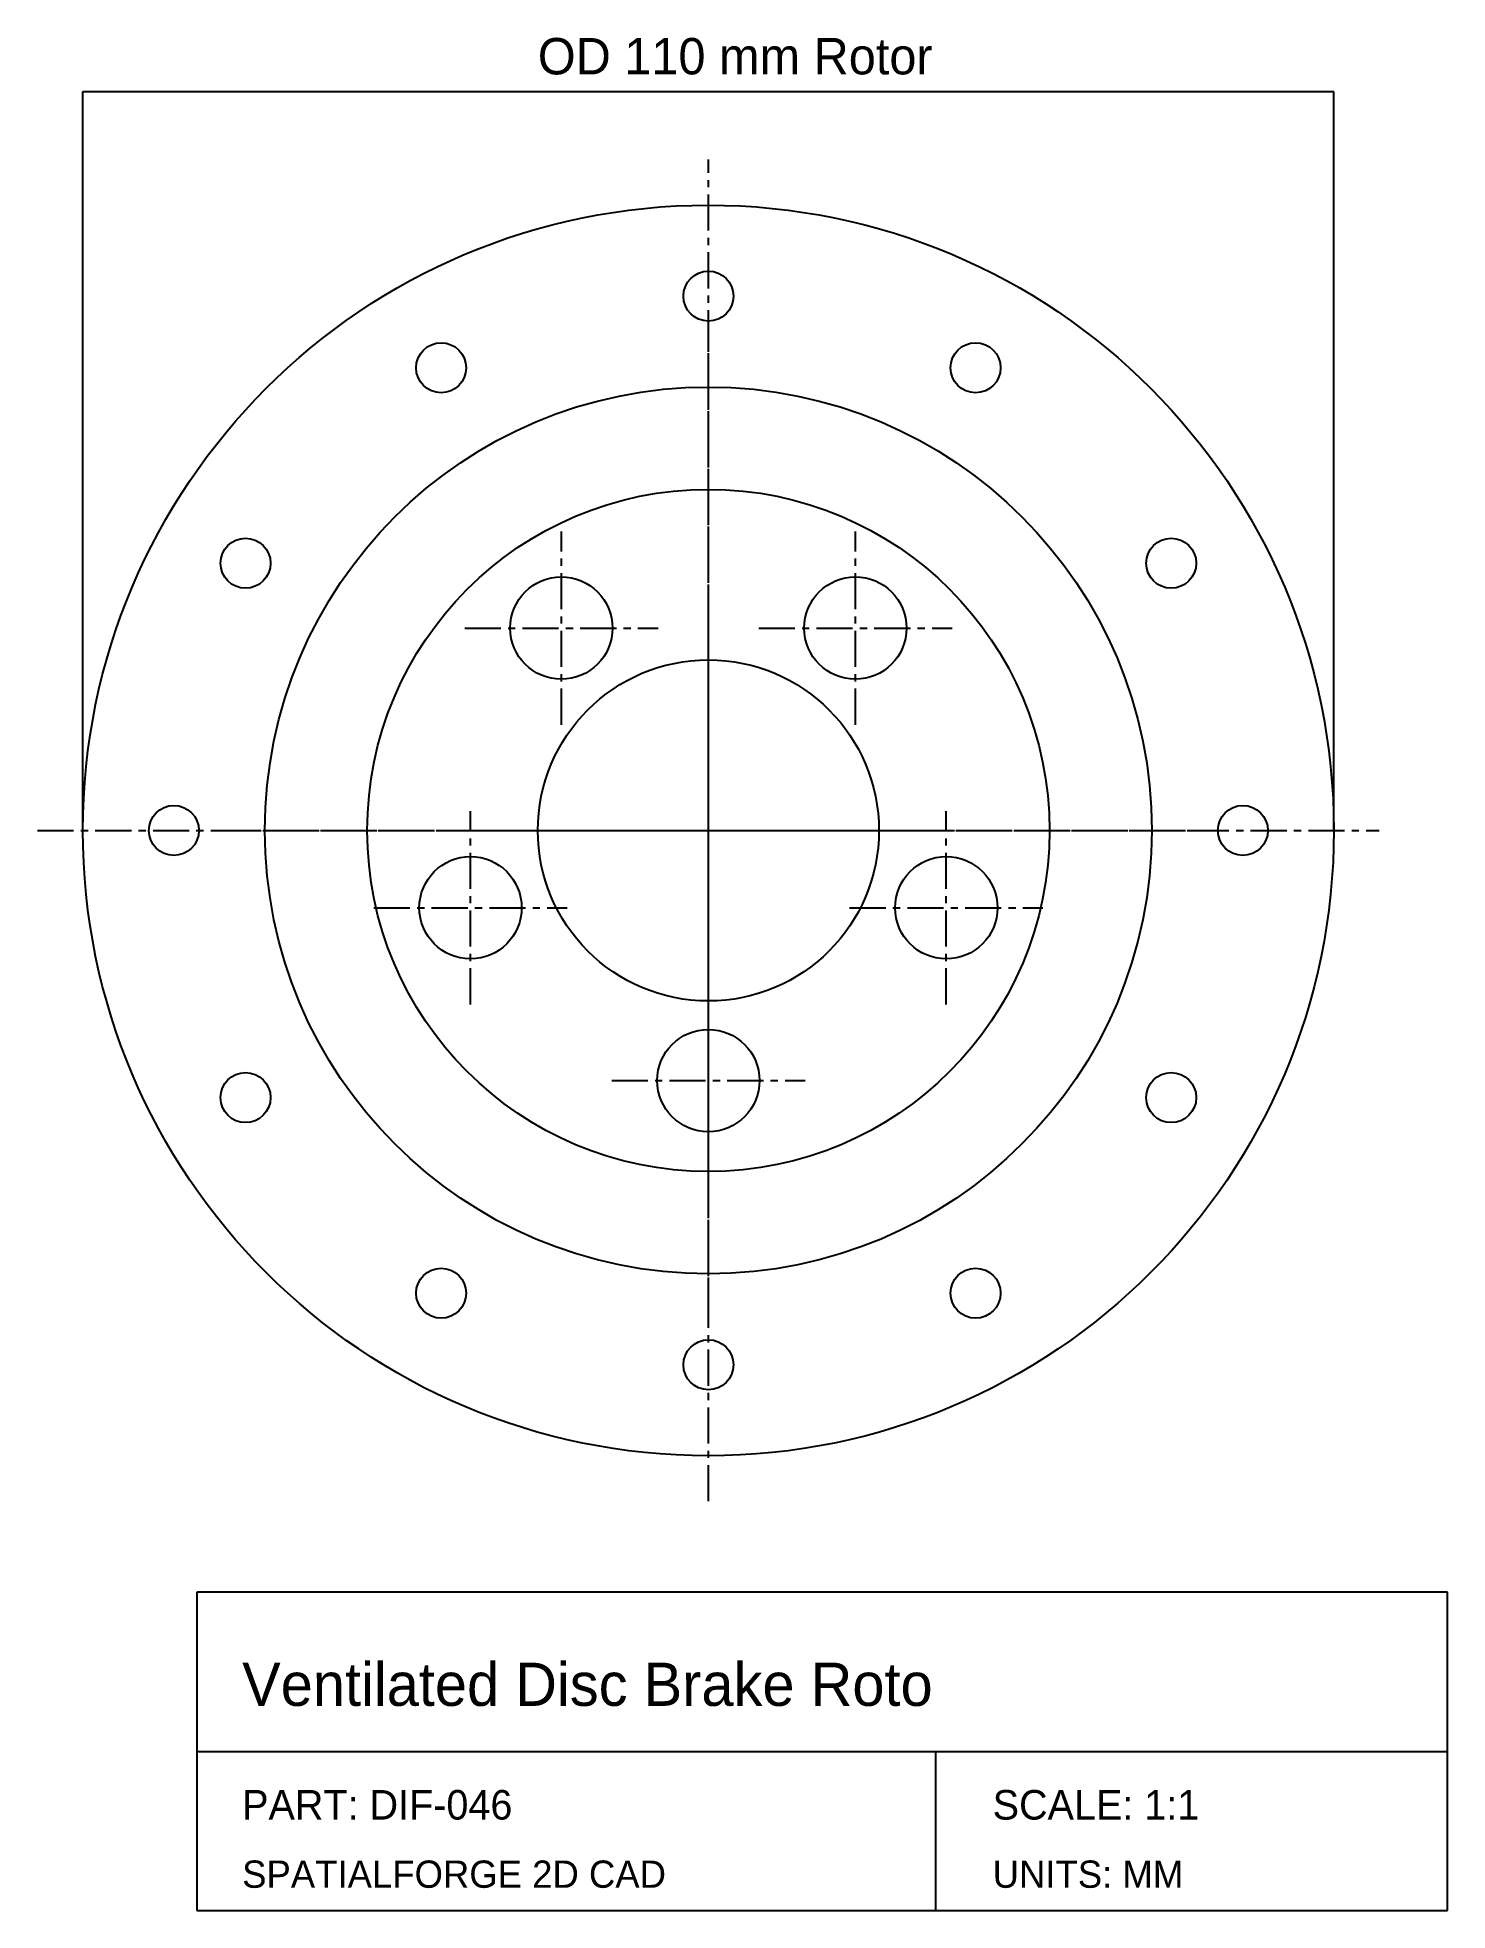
# Model space of a CAD drawing. Header units: millimetres. Extents: x 6 to 130, y -30 to 135.
import ezdxf

# ---------------------------------------------------------------- set-up
doc = ezdxf.new("R2010")
doc.units = ezdxf.units.MM
doc.linetypes.add('CENTER', pattern=[5.08, 3.175, -0.635, 0.635, -0.635])
for name, color, linetype in [('CENTER', 1, 'CENTER'), ('DIM', 3, 'CONTINUOUS'), ('TITLE', 5, 'CONTINUOUS'), ('VISIBLE', 7, 'CONTINUOUS')]:
    doc.layers.add(name, color=color, linetype=linetype)

msp = doc.modelspace()

# ---------------------------------------------------------------- linework, layer by layer
at = {"layer": 'CENTER', "linetype": 'CENTER'}
for p, q in [((65, 6), (65, 124)), ((65, 22), (65, 108)), ((65, 31), (65, 99)), ((52.07, 74.3), (52.07, 91.3)), ((77.93, 74.3), (77.93, 91.3)), ((43.57, 82.8), (60.57, 82.8)), ((65, 46), (65, 84)), ((69.43, 82.8), (86.43, 82.8)), ((44.08, 49.7), (44.08, 66.7)), ((85.92, 49.7), (85.92, 66.7)), ((6, 65), (124, 65)), ((22, 65), (108, 65)), ((31, 65), (99, 65)), ((46, 65), (84, 65)), ((35.58, 58.2), (52.58, 58.2)), ((77.42, 58.2), (94.42, 58.2)), ((65, 34.5), (65, 51.5)), ((56.5, 43), (73.5, 43))]:
    msp.add_line(p, q, dxfattribs=at)
at = {"layer": 'DIM'}
for p, q in [((10, 65), (10, 130)), ((10, 130), (120, 130)), ((120, 65), (120, 130))]:
    msp.add_line(p, q, dxfattribs=at)
at = {"layer": 'TITLE', "linetype": 'CONTINUOUS'}
for p, q in [((130, -2), (20, -2)), ((20, -2), (20, -30)), ((130, -30), (130, -2)), ((20, -30), (130, -30))]:
    msp.add_line(p, q, dxfattribs=at)
at = {"layer": 'TITLE'}
for p, q in [((20, -16), (130, -16)), ((85, -30), (85, -16))]:
    msp.add_line(p, q, dxfattribs=at)
at = {"layer": 'VISIBLE'}
for centre, radius in [((65, 65), 55), ((65, 112), 2.2), ((41.5, 105.7), 2.2), ((88.5, 105.7), 2.2), ((65, 65), 39), ((65, 65), 30), ((24.3, 88.5), 2.2), ((105.7, 88.5), 2.2), ((52.07, 82.8), 4.5), ((77.93, 82.8), 4.5), ((65, 65), 15), ((18, 65), 2.2), ((112, 65), 2.2), ((44.08, 58.2), 4.5), ((85.92, 58.2), 4.5), ((65, 43), 4.5), ((24.3, 41.5), 2.2), ((105.7, 41.5), 2.2), ((41.5, 24.3), 2.2), ((88.5, 24.3), 2.2), ((65, 18), 2.2)]:
    msp.add_circle(centre, radius, dxfattribs=at)

# ---------------------------------------------------------------- texts
at = {"layer": 'DIM'}
msp.add_text('OD 110 mm Rotor', height=3.2, dxfattribs=at).set_placement((50, 131.5))
at = {"layer": 'TITLE'}
for s, height, p in [('Ventilated Disc Brake Roto', 3.8, (24, -12)), ('PART: DIF-046', 2.6, (24, -22)), ('SCALE: 1:1', 2.6, (90, -22)), ('SPATIALFORGE 2D CAD', 2.4, (24, -28)), ('UNITS: MM', 2.4, (90, -28))]:
    msp.add_text(s, height=height, dxfattribs=at).set_placement(p)

doc.saveas('drawing.dxf')
